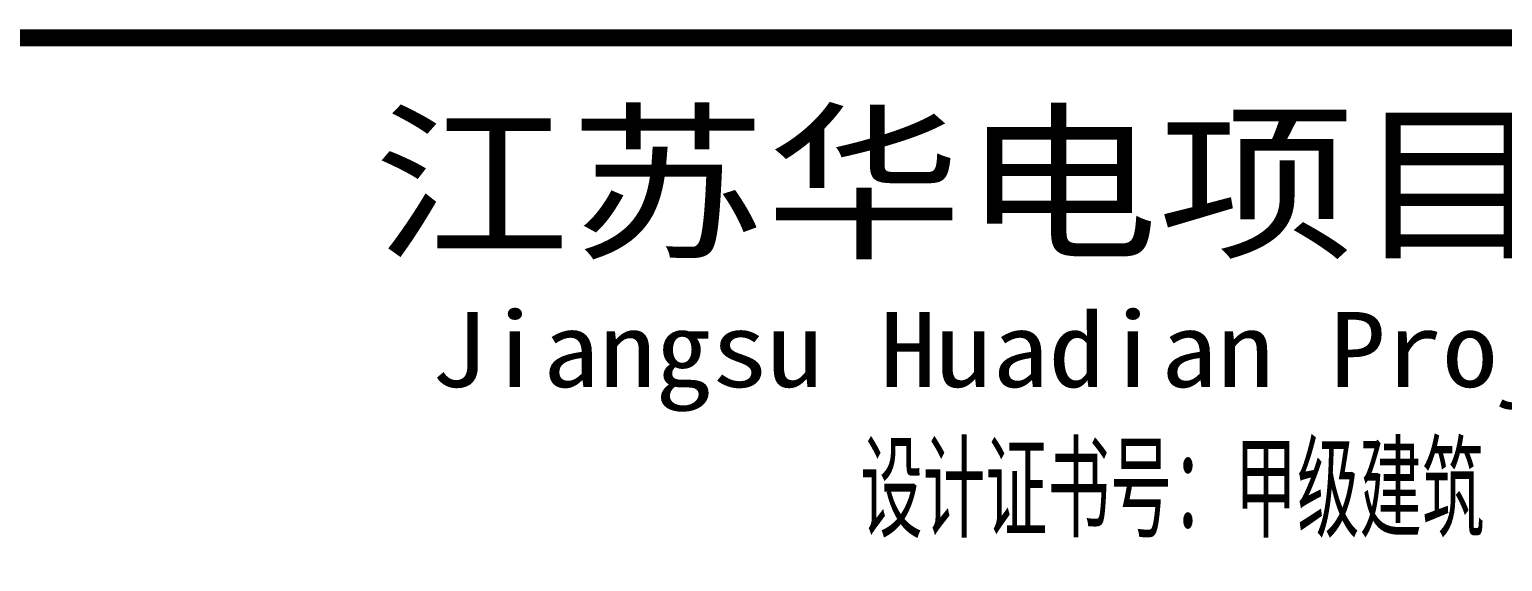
# Model space of a CAD drawing. Extents: x -2331248 to -1198620, y -977263 to -545844.
# Drawn here: x -1497858 to -1492363, y -672291 to -670307 of the extents above; entities that cross this region are included whole.
import ezdxf
from ezdxf.enums import TextEntityAlignment as Align

# ---------------------------------------------------------------- set-up
doc = ezdxf.new("R2010")
doc.units = 0
doc.header["$LTSCALE"] = 1000
doc.header["$MEASUREMENT"] = 0
doc.layers.get('0').update_dxf_attribs({"linetype": 'CONTINUOUS'})
doc.layers.add('t图框', color=222, linetype='CONTINUOUS')
doc.styles.add('房间名称', font='SIMPLEX', dxfattribs={"width": 0.7, "bigfont": '0HZTXT'})
doc.styles.add('黑体', font='SIMHEI.TTF', dxfattribs={"width": 1.4})

# ---------------------------------------------------------------- blocks, each defined once
blk = doc.blocks.new('ASDDA')
at = {"layer": 't图框'}
blk.add_line((-273365.6, 3065618.5), (-295865.6, 3065618.5), dxfattribs=at)
at = {"layer": 't图框', "const_width": 50}
blk.add_lwpolyline([(-295865.6, 3061618.5), (-295865.6, 3065618.5), (-273365.6, 3065618.5)], dxfattribs=at)
at = {"style": '房间名称', "width": 0.7}
blk.add_text('设计证书号：甲级建筑', height=280, dxfattribs=at).set_placement((-290894.5, 3064127.8))
at = {"layer": 't图框', "style": '黑体', "width": 1.15}
blk.add_text('江苏华电项目管理有限公司', height=373.418, dxfattribs=at).set_placement((-292347.7, 3064998.7))
at = {"layer": 't图框', "style": '黑体', "width": 1.1}
blk.add_text('Jiangsu Huadian Project Management Co. Ltd ', height=224.051, dxfattribs=at).set_placement((-288572.2, 3064688.9), align=Align.MIDDLE_CENTER)

msp = doc.modelspace()

# ---------------------------------------------------------------- block references
at = {"lineweight": -3, "xscale": 1.250016957928892, "yscale": 1.250016958278138, "zscale": 1.250016957604765}
msp.add_blockref('ASDDA', (-1131135.8, -4502413.1), dxfattribs=at)

doc.saveas('drawing.dxf')
